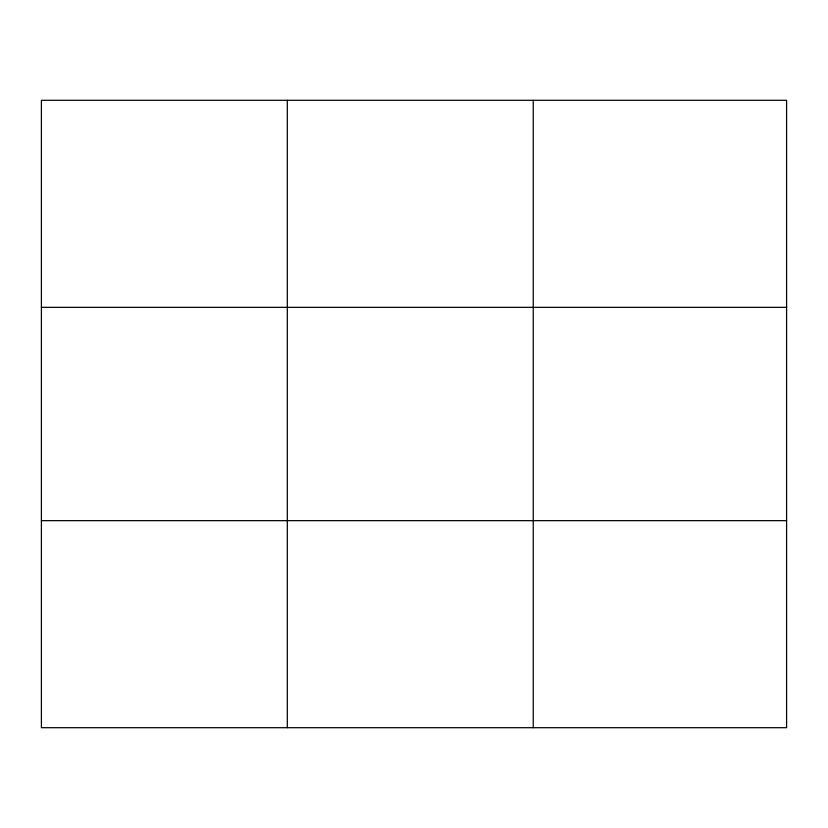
<?xml version="1.0" encoding="UTF-8"?>
<svg xmlns="http://www.w3.org/2000/svg" width="828" height="828" viewBox="0 0 828 828"><rect width="100%" height="100%" fill="white"/><g stroke="black" fill="none" stroke-linecap="round" stroke-linejoin="round"><path stroke-width="1.24" d="M287.316 100.302L287.316 727.698M533.232 100.302L533.232 727.698M786.6 520.657L786.6 727.698L41.4 727.698L41.4 100.302L786.6 100.302L786.6 520.657L41.4 520.657M41.4 307.343L786.6 307.343"/></g></svg>
